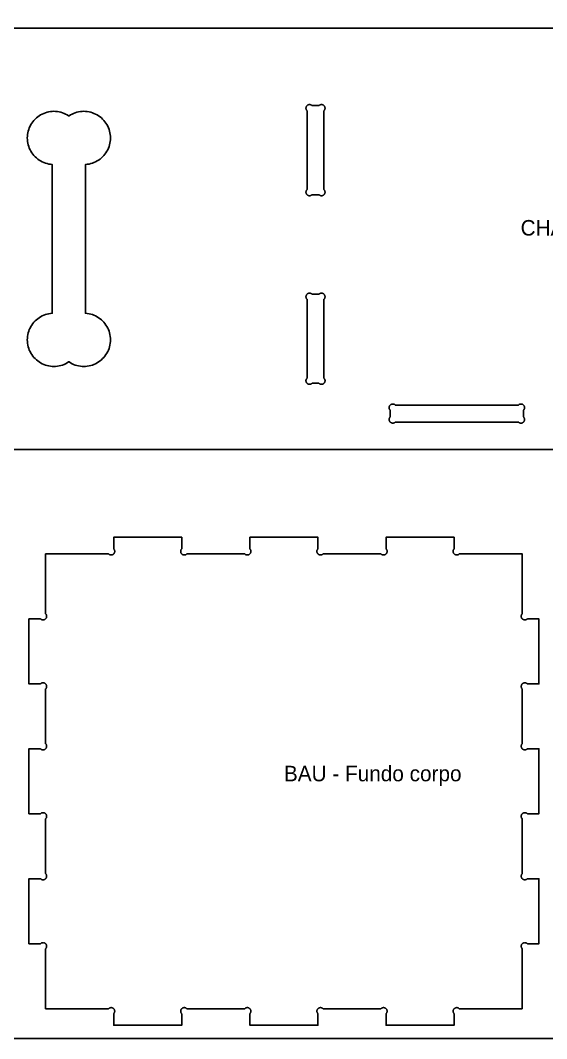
# Model space of a CAD drawing. Header units: millimetres. Extents: x 0 to 2787, y 0 to 1840.
# Drawn here: x 638 to 1113, y 0 to 918 of the extents above; entities that cross this region are included whole.
import ezdxf

# ---------------------------------------------------------------- set-up
doc = ezdxf.new("R2010")
doc.units = ezdxf.units.MM
for name, color, linetype in [('CHAPA_NAO_CORTAR', 8, 'Continuous'), ('CORTE_EXTERNO', 1, 'Continuous'), ('CORTE_INTERNO', 5, 'Continuous'), ('ETIQUETAS_NAO_CORTAR', 8, 'Continuous')]:
    doc.layers.add(name, color=color, linetype=linetype)

msp = doc.modelspace()

# ---------------------------------------------------------------- linework, layer by layer
at = {"layer": 'CHAPA_NAO_CORTAR'}
msp.add_lwpolyline([(0, 0), (2750, 0), (2750, 1840), (0, 1840)], close=True, dxfattribs=at)
at = {"layer": 'CORTE_EXTERNO'}
for points in [[(12, 911), (1512, 911)], [(1512, 531), (12, 531)]]:
    msp.add_lwpolyline(points, dxfattribs=at)
msp.add_lwpolyline([(1091, 27), (1034.17, 27), (1033.93, 27.21), (1033.68, 27.4), (1033.4, 27.57), (1033.11, 27.7), (1032.81, 27.81), (1032.5, 27.89), (1032.19, 27.94), (1031.87, 27.95), (1031.55, 27.94), (1031.24, 27.89), (1030.93, 27.81), (1030.63, 27.7), (1030.34, 27.57), (1030.06, 27.4), (1029.81, 27.21), (1029.57, 27), (1029.57, 27), (1029.36, 26.76), (1029.17, 26.51), (1029, 26.23), (1028.87, 25.95), (1028.76, 25.65), (1028.68, 25.34), (1028.64, 25.02), (1028.62, 24.7), (1028.64, 24.38), (1028.68, 24.07), (1028.76, 23.76), (1028.87, 23.46), (1029, 23.17), (1029.17, 22.9), (1029.36, 22.64), (1029.57, 22.4), (1029.57, 12), (968.14, 12), (968.14, 22.4), (968.36, 22.64), (968.55, 22.9), (968.71, 23.17), (968.85, 23.46), (968.95, 23.76), (969.03, 24.07), (969.08, 24.38), (969.09, 24.7), (969.08, 25.02), (969.03, 25.34), (968.95, 25.65), (968.85, 25.95), (968.71, 26.23), (968.55, 26.51), (968.36, 26.76), (968.14, 27), (967.91, 27.21), (967.65, 27.4), (967.38, 27.57), (967.09, 27.7), (966.79, 27.81), (966.48, 27.89), (966.16, 27.94), (965.84, 27.95), (965.53, 27.94), (965.21, 27.89), (964.9, 27.81), (964.6, 27.7), (964.31, 27.57), (964.04, 27.4), (963.78, 27.21), (963.55, 27), (911.31, 27), (911.07, 27.21), (910.82, 27.4), (910.54, 27.57), (910.26, 27.7), (909.96, 27.81), (909.65, 27.89), (909.33, 27.94), (909.01, 27.95), (908.69, 27.94), (908.38, 27.89), (908.07, 27.81), (907.77, 27.7), (907.48, 27.57), (907.21, 27.4), (906.95, 27.21), (906.71, 27), (906.71, 27), (906.5, 26.76), (906.31, 26.51), (906.15, 26.23), (906.01, 25.95), (905.9, 25.65), (905.82, 25.34), (905.78, 25.02), (905.76, 24.7), (905.78, 24.38), (905.82, 24.07), (905.9, 23.76), (906.01, 23.46), (906.15, 23.17), (906.31, 22.9), (906.5, 22.64), (906.71, 22.4), (906.71, 12), (845.29, 12), (845.29, 22.4), (845.5, 22.64), (845.69, 22.9), (845.85, 23.17), (845.99, 23.46), (846.1, 23.76), (846.18, 24.07), (846.22, 24.38), (846.24, 24.7), (846.22, 25.02), (846.18, 25.34), (846.1, 25.65), (845.99, 25.95), (845.85, 26.23), (845.69, 26.51), (845.5, 26.76), (845.29, 27), (845.05, 27.21), (844.79, 27.4), (844.52, 27.57), (844.23, 27.7), (843.93, 27.81), (843.62, 27.89), (843.31, 27.94), (842.99, 27.95), (842.67, 27.94), (842.35, 27.89), (842.04, 27.81), (841.74, 27.7), (841.46, 27.57), (841.18, 27.4), (840.93, 27.21), (840.69, 27), (788.45, 27), (788.22, 27.21), (787.96, 27.4), (787.69, 27.57), (787.4, 27.7), (787.1, 27.81), (786.79, 27.89), (786.47, 27.94), (786.16, 27.95), (785.84, 27.94), (785.52, 27.89), (785.21, 27.81), (784.91, 27.7), (784.62, 27.57), (784.35, 27.4), (784.09, 27.21), (783.86, 27), (783.86, 27), (783.64, 26.76), (783.45, 26.51), (783.29, 26.23), (783.15, 25.95), (783.05, 25.65), (782.97, 25.34), (782.92, 25.02), (782.91, 24.7), (782.92, 24.38), (782.97, 24.07), (783.05, 23.76), (783.15, 23.46), (783.29, 23.17), (783.45, 22.9), (783.64, 22.64), (783.86, 22.4), (783.86, 12), (722.43, 12), (722.43, 22.4), (722.64, 22.64), (722.83, 22.9), (723, 23.17), (723.13, 23.46), (723.24, 23.76), (723.32, 24.07), (723.36, 24.38), (723.38, 24.7), (723.36, 25.02), (723.32, 25.34), (723.24, 25.65), (723.13, 25.95), (723, 26.23), (722.83, 26.51), (722.64, 26.76), (722.43, 27), (722.19, 27.21), (721.94, 27.4), (721.66, 27.57), (721.37, 27.7), (721.07, 27.81), (720.76, 27.89), (720.45, 27.94), (720.13, 27.95), (719.81, 27.94), (719.5, 27.89), (719.19, 27.81), (718.89, 27.7), (718.6, 27.57), (718.32, 27.4), (718.07, 27.21), (717.83, 27), (661, 27), (661, 80.98), (661.21, 81.21), (661.4, 81.47), (661.57, 81.74), (661.7, 82.03), (661.81, 82.33), (661.89, 82.64), (661.94, 82.95), (661.95, 83.27), (661.94, 83.59), (661.89, 83.91), (661.81, 84.22), (661.7, 84.52), (661.57, 84.81), (661.4, 85.08), (661.21, 85.34), (661, 85.57), (660.76, 85.79), (660.51, 85.98), (660.23, 86.14), (659.95, 86.28), (659.65, 86.38), (659.34, 86.46), (659.02, 86.51), (658.7, 86.52), (658.38, 86.51), (658.07, 86.46), (657.76, 86.38), (657.46, 86.28), (657.17, 86.14), (656.9, 85.98), (656.64, 85.79), (656.4, 85.57), (646, 85.57), (646, 144.14), (656.4, 144.14), (656.64, 143.93), (656.9, 143.74), (657.17, 143.57), (657.46, 143.44), (657.76, 143.33), (658.07, 143.25), (658.38, 143.21), (658.7, 143.19), (659.02, 143.21), (659.34, 143.25), (659.65, 143.33), (659.95, 143.44), (660.23, 143.57), (660.51, 143.74), (660.76, 143.93), (661, 144.14), (661.21, 144.38), (661.4, 144.64), (661.57, 144.91), (661.7, 145.2), (661.81, 145.5), (661.89, 145.81), (661.94, 146.12), (661.95, 146.44), (661.94, 146.76), (661.89, 147.07), (661.81, 147.38), (661.7, 147.68), (661.57, 147.97), (661.4, 148.25), (661.21, 148.5), (661, 148.74), (661, 198.12), (661.21, 198.35), (661.4, 198.61), (661.57, 198.88), (661.7, 199.17), (661.81, 199.47), (661.89, 199.78), (661.94, 200.1), (661.95, 200.42), (661.94, 200.73), (661.89, 201.05), (661.81, 201.36), (661.7, 201.66), (661.57, 201.95), (661.4, 202.22), (661.21, 202.48), (661, 202.71), (660.76, 202.93), (660.51, 203.12), (660.23, 203.28), (659.95, 203.42), (659.65, 203.53), (659.34, 203.6), (659.02, 203.65), (658.7, 203.67), (658.38, 203.65), (658.07, 203.6), (657.76, 203.53), (657.46, 203.42), (657.17, 203.28), (656.9, 203.12), (656.64, 202.93), (656.4, 202.71), (646, 202.71), (646, 261.29), (656.4, 261.29), (656.64, 261.07), (656.9, 260.88), (657.17, 260.72), (657.46, 260.58), (657.76, 260.47), (658.07, 260.4), (658.38, 260.35), (658.7, 260.33), (659.02, 260.35), (659.34, 260.4), (659.65, 260.47), (659.95, 260.58), (660.23, 260.72), (660.51, 260.88), (660.76, 261.07), (661, 261.29), (661.21, 261.52), (661.4, 261.78), (661.57, 262.05), (661.7, 262.34), (661.81, 262.64), (661.89, 262.95), (661.94, 263.27), (661.95, 263.58), (661.94, 263.9), (661.89, 264.22), (661.81, 264.53), (661.7, 264.83), (661.57, 265.12), (661.4, 265.39), (661.21, 265.65), (661, 265.88), (661, 315.26), (661.21, 315.5), (661.4, 315.75), (661.57, 316.03), (661.7, 316.32), (661.81, 316.62), (661.89, 316.93), (661.94, 317.24), (661.95, 317.56), (661.94, 317.88), (661.89, 318.19), (661.81, 318.5), (661.7, 318.8), (661.57, 319.09), (661.4, 319.36), (661.21, 319.62), (661, 319.86), (660.76, 320.07), (660.51, 320.26), (660.23, 320.43), (659.95, 320.56), (659.65, 320.67), (659.34, 320.75), (659.02, 320.79), (658.7, 320.81), (658.38, 320.79), (658.07, 320.75), (657.76, 320.67), (657.46, 320.56), (657.17, 320.43), (656.9, 320.26), (656.64, 320.07), (656.4, 319.86), (646, 319.86), (646, 378.43), (656.4, 378.43), (656.64, 378.21), (656.9, 378.02), (657.17, 377.86), (657.46, 377.72), (657.76, 377.62), (658.07, 377.54), (658.38, 377.49), (658.7, 377.48), (659.02, 377.49), (659.34, 377.54), (659.65, 377.62), (659.95, 377.72), (660.23, 377.86), (660.51, 378.02), (660.76, 378.21), (661, 378.43), (661.21, 378.66), (661.4, 378.92), (661.57, 379.19), (661.7, 379.48), (661.81, 379.78), (661.89, 380.09), (661.94, 380.41), (661.95, 380.73), (661.94, 381.05), (661.89, 381.36), (661.81, 381.67), (661.7, 381.97), (661.57, 382.26), (661.4, 382.53), (661.21, 382.79), (661, 383.02), (661, 437), (717.83, 437), (718.07, 436.79), (718.32, 436.6), (718.6, 436.43), (718.89, 436.3), (719.19, 436.19), (719.5, 436.11), (719.81, 436.06), (720.13, 436.05), (720.45, 436.06), (720.76, 436.11), (721.07, 436.19), (721.37, 436.3), (721.66, 436.43), (721.94, 436.6), (722.19, 436.79), (722.43, 437), (722.64, 437.24), (722.83, 437.49), (723, 437.77), (723.13, 438.05), (723.24, 438.35), (723.32, 438.66), (723.36, 438.98), (723.38, 439.3), (723.36, 439.62), (723.32, 439.93), (723.24, 440.24), (723.13, 440.54), (723, 440.83), (722.83, 441.1), (722.64, 441.36), (722.43, 441.6), (722.43, 452), (783.86, 452), (783.86, 441.6), (783.64, 441.36), (783.45, 441.1), (783.29, 440.83), (783.15, 440.54), (783.05, 440.24), (782.97, 439.93), (782.92, 439.62), (782.91, 439.3), (782.92, 438.98), (782.97, 438.66), (783.05, 438.35), (783.15, 438.05), (783.29, 437.77), (783.45, 437.49), (783.64, 437.24), (783.86, 437), (784.09, 436.79), (784.35, 436.6), (784.62, 436.43), (784.91, 436.3), (785.21, 436.19), (785.52, 436.11), (785.84, 436.06), (786.16, 436.05), (786.47, 436.06), (786.79, 436.11), (787.1, 436.19), (787.4, 436.3), (787.69, 436.43), (787.96, 436.6), (788.22, 436.79), (788.45, 437), (840.69, 437), (840.93, 436.79), (841.18, 436.6), (841.46, 436.43), (841.74, 436.3), (842.04, 436.19), (842.35, 436.11), (842.67, 436.06), (842.99, 436.05), (843.31, 436.06), (843.62, 436.11), (843.93, 436.19), (844.23, 436.3), (844.52, 436.43), (844.79, 436.6), (845.05, 436.79), (845.29, 437), (845.5, 437.24), (845.69, 437.49), (845.85, 437.77), (845.99, 438.05), (846.1, 438.35), (846.18, 438.66), (846.22, 438.98), (846.24, 439.3), (846.22, 439.62), (846.18, 439.93), (846.1, 440.24), (845.99, 440.54), (845.85, 440.83), (845.69, 441.1), (845.5, 441.36), (845.29, 441.6), (845.29, 452), (906.71, 452), (906.71, 441.6), (906.5, 441.36), (906.31, 441.1), (906.15, 440.83), (906.01, 440.54), (905.9, 440.24), (905.82, 439.93), (905.78, 439.62), (905.76, 439.3), (905.78, 438.98), (905.82, 438.66), (905.9, 438.35), (906.01, 438.05), (906.15, 437.77), (906.31, 437.49), (906.5, 437.24), (906.71, 437), (906.95, 436.79), (907.21, 436.6), (907.48, 436.43), (907.77, 436.3), (908.07, 436.19), (908.38, 436.11), (908.69, 436.06), (909.01, 436.05), (909.33, 436.06), (909.65, 436.11), (909.96, 436.19), (910.26, 436.3), (910.54, 436.43), (910.82, 436.6), (911.07, 436.79), (911.31, 437), (963.55, 437), (963.78, 436.79), (964.04, 436.6), (964.31, 436.43), (964.6, 436.3), (964.9, 436.19), (965.21, 436.11), (965.53, 436.06), (965.84, 436.05), (966.16, 436.06), (966.48, 436.11), (966.79, 436.19), (967.09, 436.3), (967.38, 436.43), (967.65, 436.6), (967.91, 436.79), (968.14, 437), (968.36, 437.24), (968.55, 437.49), (968.71, 437.77), (968.85, 438.05), (968.95, 438.35), (969.03, 438.66), (969.08, 438.98), (969.09, 439.3), (969.08, 439.62), (969.03, 439.93), (968.95, 440.24), (968.85, 440.54), (968.71, 440.83), (968.55, 441.1), (968.36, 441.36), (968.14, 441.6), (968.14, 452), (1029.57, 452), (1029.57, 441.6), (1029.36, 441.36), (1029.17, 441.1), (1029, 440.83), (1028.87, 440.54), (1028.76, 440.24), (1028.68, 439.93), (1028.64, 439.62), (1028.62, 439.3), (1028.64, 438.98), (1028.68, 438.66), (1028.76, 438.35), (1028.87, 438.05), (1029, 437.77), (1029.17, 437.49), (1029.36, 437.24), (1029.57, 437), (1029.81, 436.79), (1030.06, 436.6), (1030.34, 436.43), (1030.63, 436.3), (1030.93, 436.19), (1031.24, 436.11), (1031.55, 436.06), (1031.87, 436.05), (1032.19, 436.06), (1032.5, 436.11), (1032.81, 436.19), (1033.11, 436.3), (1033.4, 436.43), (1033.68, 436.6), (1033.93, 436.79), (1034.17, 437), (1091, 437), (1091, 383.02), (1090.79, 382.79), (1090.6, 382.53), (1090.43, 382.26), (1090.3, 381.97), (1090.19, 381.67), (1090.11, 381.36), (1090.06, 381.05), (1090.05, 380.73), (1090.06, 380.41), (1090.11, 380.09), (1090.19, 379.78), (1090.3, 379.48), (1090.43, 379.19), (1090.6, 378.92), (1090.79, 378.66), (1091, 378.43), (1091.24, 378.21), (1091.49, 378.02), (1091.77, 377.86), (1092.05, 377.72), (1092.35, 377.62), (1092.66, 377.54), (1092.98, 377.49), (1093.3, 377.48), (1093.62, 377.49), (1093.93, 377.54), (1094.24, 377.62), (1094.54, 377.72), (1094.83, 377.86), (1095.1, 378.02), (1095.36, 378.21), (1095.6, 378.43), (1106, 378.43), (1106, 319.86), (1095.6, 319.86), (1095.36, 320.07), (1095.1, 320.26), (1094.83, 320.43), (1094.54, 320.56), (1094.24, 320.67), (1093.93, 320.75), (1093.62, 320.79), (1093.3, 320.81), (1092.98, 320.79), (1092.66, 320.75), (1092.35, 320.67), (1092.05, 320.56), (1091.77, 320.43), (1091.49, 320.26), (1091.24, 320.07), (1091, 319.86), (1090.79, 319.62), (1090.6, 319.36), (1090.43, 319.09), (1090.3, 318.8), (1090.19, 318.5), (1090.11, 318.19), (1090.06, 317.88), (1090.05, 317.56), (1090.06, 317.24), (1090.11, 316.93), (1090.19, 316.62), (1090.3, 316.32), (1090.43, 316.03), (1090.6, 315.75), (1090.79, 315.5), (1091, 315.26), (1091, 265.88), (1090.79, 265.65), (1090.6, 265.39), (1090.43, 265.12), (1090.3, 264.83), (1090.19, 264.53), (1090.11, 264.22), (1090.06, 263.9), (1090.05, 263.58), (1090.06, 263.27), (1090.11, 262.95), (1090.19, 262.64), (1090.3, 262.34), (1090.43, 262.05), (1090.6, 261.78), (1090.79, 261.52), (1091, 261.29), (1091.24, 261.07), (1091.49, 260.88), (1091.77, 260.72), (1092.05, 260.58), (1092.35, 260.47), (1092.66, 260.4), (1092.98, 260.35), (1093.3, 260.33), (1093.62, 260.35), (1093.93, 260.4), (1094.24, 260.47), (1094.54, 260.58), (1094.83, 260.72), (1095.1, 260.88), (1095.36, 261.07), (1095.6, 261.29), (1106, 261.29), (1106, 202.71), (1095.6, 202.71), (1095.36, 202.93), (1095.1, 203.12), (1094.83, 203.28), (1094.54, 203.42), (1094.24, 203.53), (1093.93, 203.6), (1093.62, 203.65), (1093.3, 203.67), (1092.98, 203.65), (1092.66, 203.6), (1092.35, 203.53), (1092.05, 203.42), (1091.77, 203.28), (1091.49, 203.12), (1091.24, 202.93), (1091, 202.71), (1090.79, 202.48), (1090.6, 202.22), (1090.43, 201.95), (1090.3, 201.66), (1090.19, 201.36), (1090.11, 201.05), (1090.06, 200.73), (1090.05, 200.42), (1090.06, 200.1), (1090.11, 199.78), (1090.19, 199.47), (1090.3, 199.17), (1090.43, 198.88), (1090.6, 198.61), (1090.79, 198.35), (1091, 198.12), (1091, 148.74), (1090.79, 148.5), (1090.6, 148.25), (1090.43, 147.97), (1090.3, 147.68), (1090.19, 147.38), (1090.11, 147.07), (1090.06, 146.76), (1090.05, 146.44), (1090.06, 146.12), (1090.11, 145.81), (1090.19, 145.5), (1090.3, 145.2), (1090.43, 144.91), (1090.6, 144.64), (1090.79, 144.38), (1091, 144.14), (1091.24, 143.93), (1091.49, 143.74), (1091.77, 143.57), (1092.05, 143.44), (1092.35, 143.33), (1092.66, 143.25), (1092.98, 143.21), (1093.3, 143.19), (1093.62, 143.21), (1093.93, 143.25), (1094.24, 143.33), (1094.54, 143.44), (1094.83, 143.57), (1095.1, 143.74), (1095.36, 143.93), (1095.6, 144.14), (1106, 144.14), (1106, 85.57), (1095.6, 85.57), (1095.36, 85.79), (1095.1, 85.98), (1094.83, 86.14), (1094.54, 86.28), (1094.24, 86.38), (1093.93, 86.46), (1093.62, 86.51), (1093.3, 86.52), (1092.98, 86.51), (1092.66, 86.46), (1092.35, 86.38), (1092.05, 86.28), (1091.77, 86.14), (1091.49, 85.98), (1091.24, 85.79), (1091, 85.57), (1090.79, 85.34), (1090.6, 85.08), (1090.43, 84.81), (1090.3, 84.52), (1090.19, 84.22), (1090.11, 83.91), (1090.06, 83.59), (1090.05, 83.27), (1090.06, 82.95), (1090.11, 82.64), (1090.19, 82.33), (1090.3, 82.03), (1090.43, 81.74), (1090.6, 81.47), (1090.79, 81.21), (1091, 80.98), (1091, 27)], close=True, dxfattribs=at)
at = {"layer": 'CORTE_INTERNO'}
for points in [[(701.71, 653.18), (700.18, 653.54), (698.63, 653.79), (697.07, 653.95), (697, 653.95), (697, 788.05), (697.07, 788.05), (698.63, 788.21), (700.18, 788.46), (701.71, 788.82), (703.21, 789.27), (704.68, 789.83), (706.11, 790.48), (707.5, 791.22), (708.83, 792.04), (710.11, 792.96), (711.32, 793.96), (712.47, 795.03), (713.54, 796.18), (714.54, 797.39), (715.46, 798.67), (716.28, 800), (717.02, 801.39), (717.67, 802.82), (718.23, 804.29), (718.68, 805.79), (719.04, 807.32), (719.29, 808.87), (719.45, 810.43), (719.5, 812), (719.45, 813.57), (719.29, 815.13), (719.04, 816.68), (718.68, 818.21), (718.23, 819.71), (717.67, 821.18), (717.02, 822.61), (716.28, 824), (715.46, 825.33), (714.54, 826.61), (713.54, 827.82), (712.47, 828.97), (711.32, 830.04), (710.11, 831.04), (708.83, 831.96), (707.5, 832.78), (706.11, 833.52), (704.68, 834.17), (703.21, 834.73), (701.71, 835.18), (700.18, 835.54), (698.63, 835.79), (697.07, 835.95), (695.5, 836), (693.93, 835.95), (692.37, 835.79), (690.82, 835.54), (689.29, 835.18), (687.79, 834.73), (686.32, 834.17), (684.89, 833.52), (683.5, 832.78), (682.17, 831.96), (682, 831.84), (681.83, 831.96), (680.5, 832.78), (679.11, 833.52), (677.68, 834.17), (676.21, 834.73), (674.71, 835.18), (673.18, 835.54), (671.63, 835.79), (670.07, 835.95), (668.5, 836), (666.93, 835.95), (665.37, 835.79), (663.82, 835.54), (662.29, 835.18), (660.79, 834.73), (659.32, 834.17), (657.89, 833.52), (656.5, 832.78), (655.17, 831.96), (653.89, 831.04), (652.68, 830.04), (651.53, 828.97), (650.46, 827.82), (649.46, 826.61), (648.54, 825.33), (647.72, 824), (646.98, 822.61), (646.33, 821.18), (645.77, 819.71), (645.32, 818.21), (644.96, 816.68), (644.71, 815.13), (644.55, 813.57), (644.5, 812), (644.55, 810.43), (644.71, 808.87), (644.96, 807.32), (645.32, 805.79), (645.77, 804.29), (646.33, 802.82), (646.98, 801.39), (647.72, 800), (648.54, 798.67), (649.46, 797.39), (650.46, 796.18), (651.53, 795.03), (652.68, 793.96), (653.89, 792.96), (655.17, 792.04), (656.5, 791.22), (657.89, 790.48), (659.32, 789.83), (660.79, 789.27), (662.29, 788.82), (663.82, 788.46), (665.37, 788.21), (666.93, 788.05), (667, 788.05), (667, 653.95), (666.93, 653.95), (665.37, 653.79), (663.82, 653.54), (662.29, 653.18), (660.79, 652.73), (659.32, 652.17), (657.89, 651.52), (656.5, 650.78), (655.17, 649.96), (653.89, 649.04), (652.68, 648.04), (651.53, 646.97), (650.46, 645.82), (649.46, 644.61), (648.54, 643.33), (647.72, 642), (646.98, 640.61), (646.33, 639.18), (645.77, 637.71), (645.32, 636.21), (644.96, 634.68), (644.71, 633.13), (644.55, 631.57), (644.5, 630), (644.55, 628.43), (644.71, 626.87), (644.96, 625.32), (645.32, 623.79), (645.77, 622.29), (646.33, 620.82), (646.98, 619.39), (647.72, 618), (648.54, 616.67), (649.46, 615.39), (650.46, 614.18), (651.53, 613.03), (652.68, 611.96), (653.89, 610.96), (655.17, 610.04), (656.5, 609.22), (657.89, 608.48), (659.32, 607.83), (660.79, 607.27), (662.29, 606.82), (663.82, 606.46), (665.37, 606.21), (666.93, 606.05), (668.5, 606), (670.07, 606.05), (671.63, 606.21), (673.18, 606.46), (674.71, 606.82), (676.21, 607.27), (677.68, 607.83), (679.11, 608.48), (680.5, 609.22), (681.83, 610.04), (682, 610.16), (682.17, 610.04), (683.5, 609.22), (684.89, 608.48), (686.32, 607.83), (687.79, 607.27), (689.29, 606.82), (690.82, 606.46), (692.37, 606.21), (693.93, 606.05), (695.5, 606), (697.07, 606.05), (698.63, 606.21), (700.18, 606.46), (701.71, 606.82), (703.21, 607.27), (704.68, 607.83), (706.11, 608.48), (707.5, 609.22), (708.83, 610.04), (710.11, 610.96), (711.32, 611.96), (712.47, 613.03), (713.54, 614.18), (714.54, 615.39), (715.46, 616.67), (716.28, 618), (717.02, 619.39), (717.67, 620.82), (718.23, 622.29), (718.68, 623.79), (719.04, 625.32), (719.29, 626.87), (719.45, 628.43), (719.5, 630), (719.45, 631.57), (719.29, 633.13), (719.04, 634.68), (718.68, 636.21), (718.23, 637.71), (717.67, 639.18), (717.02, 640.61), (716.28, 642), (715.46, 643.33), (714.54, 644.61), (713.54, 645.82), (712.47, 646.97), (711.32, 648.04), (710.11, 649.04), (708.83, 649.96), (707.5, 650.78), (706.11, 651.52), (704.68, 652.17), (703.21, 652.73), (701.71, 653.18)], [(896.85, 765.45), (896.64, 765.21), (896.45, 764.95), (896.28, 764.68), (896.15, 764.39), (896.04, 764.09), (895.96, 763.78), (895.91, 763.47), (895.9, 763.15), (895.91, 762.83), (895.96, 762.51), (896.04, 762.2), (896.15, 761.9), (896.28, 761.62), (896.45, 761.34), (896.64, 761.09), (896.85, 760.85), (897.09, 760.64), (897.34, 760.45), (897.62, 760.28), (897.9, 760.15), (898.2, 760.04), (898.51, 759.96), (898.83, 759.91), (899.15, 759.9), (899.47, 759.91), (899.78, 759.96), (900.09, 760.04), (900.39, 760.15), (900.68, 760.28), (900.95, 760.45), (901.21, 760.64), (901.45, 760.85), (907.55, 760.85), (907.79, 760.64), (908.05, 760.45), (908.32, 760.28), (908.61, 760.15), (908.91, 760.04), (909.22, 759.96), (909.53, 759.91), (909.85, 759.9), (910.17, 759.91), (910.49, 759.96), (910.8, 760.04), (911.1, 760.15), (911.38, 760.28), (911.66, 760.45), (911.91, 760.64), (912.15, 760.85), (912.36, 761.09), (912.55, 761.34), (912.72, 761.62), (912.85, 761.9), (912.96, 762.2), (913.04, 762.51), (913.09, 762.83), (913.1, 763.15), (913.09, 763.47), (913.04, 763.78), (912.96, 764.09), (912.85, 764.39), (912.72, 764.68), (912.55, 764.95), (912.36, 765.21), (912.15, 765.45), (912.15, 836.55), (912.36, 836.79), (912.55, 837.05), (912.72, 837.32), (912.85, 837.61), (912.96, 837.91), (913.04, 838.22), (913.09, 838.53), (913.1, 838.85), (913.09, 839.17), (913.04, 839.49), (912.96, 839.8), (912.85, 840.1), (912.72, 840.38), (912.55, 840.66), (912.36, 840.91), (912.15, 841.15), (911.91, 841.36), (911.66, 841.55), (911.38, 841.72), (911.1, 841.85), (910.8, 841.96), (910.49, 842.04), (910.17, 842.09), (909.85, 842.1), (909.53, 842.09), (909.22, 842.04), (908.91, 841.96), (908.61, 841.85), (908.32, 841.72), (908.05, 841.55), (907.79, 841.36), (907.55, 841.15), (901.45, 841.15), (901.21, 841.36), (900.95, 841.55), (900.68, 841.72), (900.39, 841.85), (900.09, 841.96), (899.78, 842.04), (899.47, 842.09), (899.15, 842.1), (898.83, 842.09), (898.51, 842.04), (898.2, 841.96), (897.9, 841.85), (897.62, 841.72), (897.34, 841.55), (897.09, 841.36), (896.85, 841.15), (896.64, 840.91), (896.45, 840.66), (896.28, 840.38), (896.15, 840.1), (896.04, 839.8), (895.96, 839.49), (895.91, 839.17), (895.9, 838.85), (895.91, 838.53), (895.96, 838.22), (896.04, 837.91), (896.15, 837.61), (896.28, 837.32), (896.45, 837.05), (896.64, 836.79), (896.85, 836.55), (896.85, 765.45)], [(901.45, 671.15), (901.21, 671.36), (900.95, 671.55), (900.68, 671.72), (900.39, 671.85), (900.09, 671.96), (899.78, 672.04), (899.47, 672.09), (899.15, 672.1), (898.83, 672.09), (898.51, 672.04), (898.2, 671.96), (897.9, 671.85), (897.62, 671.72), (897.34, 671.55), (897.09, 671.36), (896.85, 671.15), (896.64, 670.91), (896.45, 670.66), (896.28, 670.38), (896.15, 670.1), (896.04, 669.8), (895.96, 669.49), (895.91, 669.17), (895.9, 668.85), (895.91, 668.53), (895.96, 668.22), (896.04, 667.91), (896.15, 667.61), (896.28, 667.32), (896.45, 667.05), (896.64, 666.79), (896.85, 666.55), (896.85, 595.45), (896.64, 595.21), (896.45, 594.95), (896.28, 594.68), (896.15, 594.39), (896.04, 594.09), (895.96, 593.78), (895.91, 593.47), (895.9, 593.15), (895.91, 592.83), (895.96, 592.51), (896.04, 592.2), (896.15, 591.9), (896.28, 591.62), (896.45, 591.34), (896.64, 591.09), (896.85, 590.85), (897.09, 590.64), (897.34, 590.45), (897.62, 590.28), (897.9, 590.15), (898.2, 590.04), (898.51, 589.96), (898.83, 589.91), (899.15, 589.9), (899.47, 589.91), (899.78, 589.96), (900.09, 590.04), (900.39, 590.15), (900.68, 590.28), (900.95, 590.45), (901.21, 590.64), (901.45, 590.85), (907.55, 590.85), (907.79, 590.64), (908.05, 590.45), (908.32, 590.28), (908.61, 590.15), (908.91, 590.04), (909.22, 589.96), (909.53, 589.91), (909.85, 589.9), (910.17, 589.91), (910.49, 589.96), (910.8, 590.04), (911.1, 590.15), (911.38, 590.28), (911.66, 590.45), (911.91, 590.64), (912.15, 590.85), (912.36, 591.09), (912.55, 591.34), (912.72, 591.62), (912.85, 591.9), (912.96, 592.2), (913.04, 592.51), (913.09, 592.83), (913.1, 593.15), (913.09, 593.47), (913.04, 593.78), (912.96, 594.09), (912.85, 594.39), (912.72, 594.68), (912.55, 594.95), (912.36, 595.21), (912.15, 595.45), (912.15, 666.55), (912.36, 666.79), (912.55, 667.05), (912.72, 667.32), (912.85, 667.61), (912.96, 667.91), (913.04, 668.22), (913.09, 668.53), (913.1, 668.85), (913.09, 669.17), (913.04, 669.49), (912.96, 669.8), (912.85, 670.1), (912.72, 670.38), (912.55, 670.66), (912.36, 670.91), (912.15, 671.15), (911.91, 671.36), (911.66, 671.55), (911.38, 671.72), (911.1, 671.85), (910.8, 671.96), (910.49, 672.04), (910.17, 672.09), (909.85, 672.1), (909.53, 672.09), (909.22, 672.04), (908.91, 671.96), (908.61, 671.85), (908.32, 671.72), (908.05, 671.55), (907.79, 671.36), (907.55, 671.15), (901.45, 671.15)], [(971.85, 560.45), (971.64, 560.21), (971.45, 559.95), (971.28, 559.68), (971.15, 559.39), (971.04, 559.09), (970.96, 558.78), (970.91, 558.47), (970.9, 558.15), (970.91, 557.83), (970.96, 557.51), (971.04, 557.2), (971.15, 556.9), (971.28, 556.62), (971.45, 556.34), (971.64, 556.09), (971.85, 555.85), (972.09, 555.64), (972.34, 555.45), (972.62, 555.28), (972.9, 555.15), (973.2, 555.04), (973.51, 554.96), (973.83, 554.91), (974.15, 554.9), (974.47, 554.91), (974.78, 554.96), (975.09, 555.04), (975.39, 555.15), (975.68, 555.28), (975.95, 555.45), (976.21, 555.64), (976.45, 555.85), (1087.55, 555.85), (1087.79, 555.64), (1088.05, 555.45), (1088.32, 555.28), (1088.61, 555.15), (1088.91, 555.04), (1089.22, 554.96), (1089.53, 554.91), (1089.85, 554.9), (1090.17, 554.91), (1090.49, 554.96), (1090.8, 555.04), (1091.1, 555.15), (1091.38, 555.28), (1091.66, 555.45), (1091.91, 555.64), (1092.15, 555.85), (1092.36, 556.09), (1092.55, 556.34), (1092.72, 556.62), (1092.85, 556.9), (1092.96, 557.2), (1093.04, 557.51), (1093.09, 557.83), (1093.1, 558.15), (1093.09, 558.47), (1093.04, 558.78), (1092.96, 559.09), (1092.85, 559.39), (1092.72, 559.68), (1092.55, 559.95), (1092.36, 560.21), (1092.15, 560.45), (1092.15, 566.55), (1092.36, 566.79), (1092.55, 567.05), (1092.72, 567.32), (1092.85, 567.61), (1092.96, 567.91), (1093.04, 568.22), (1093.09, 568.53), (1093.1, 568.85), (1093.09, 569.17), (1093.04, 569.49), (1092.96, 569.8), (1092.85, 570.1), (1092.72, 570.38), (1092.55, 570.66), (1092.36, 570.91), (1092.15, 571.15), (1091.91, 571.36), (1091.66, 571.55), (1091.38, 571.72), (1091.1, 571.85), (1090.8, 571.96), (1090.49, 572.04), (1090.17, 572.09), (1089.85, 572.1), (1089.53, 572.09), (1089.22, 572.04), (1088.91, 571.96), (1088.61, 571.85), (1088.32, 571.72), (1088.05, 571.55), (1087.79, 571.36), (1087.55, 571.15), (976.45, 571.15), (976.21, 571.36), (975.95, 571.55), (975.68, 571.72), (975.39, 571.85), (975.09, 571.96), (974.78, 572.04), (974.47, 572.09), (974.15, 572.1), (973.83, 572.09), (973.51, 572.04), (973.2, 571.96), (972.9, 571.85), (972.62, 571.72), (972.34, 571.55), (972.09, 571.36), (971.85, 571.15), (971.64, 570.91), (971.45, 570.66), (971.28, 570.38), (971.15, 570.1), (971.04, 569.8), (970.96, 569.49), (970.91, 569.17), (970.9, 568.85), (970.91, 568.53), (970.96, 568.22), (971.04, 567.91), (971.15, 567.61), (971.28, 567.32), (971.45, 567.05), (971.64, 566.79), (971.85, 566.55), (971.85, 560.45)]]:
    msp.add_lwpolyline(points, close=True, dxfattribs=at)

# ---------------------------------------------------------------- texts
at = {"layer": 'ETIQUETAS_NAO_CORTAR'}
for s, p in [('CHAO - Lateral', (1089.52, 724)), ('BAU - Fundo corpo', (876, 232))]:
    msp.add_text(s, height=14, dxfattribs=at).set_placement(p)

doc.saveas('drawing.dxf')
